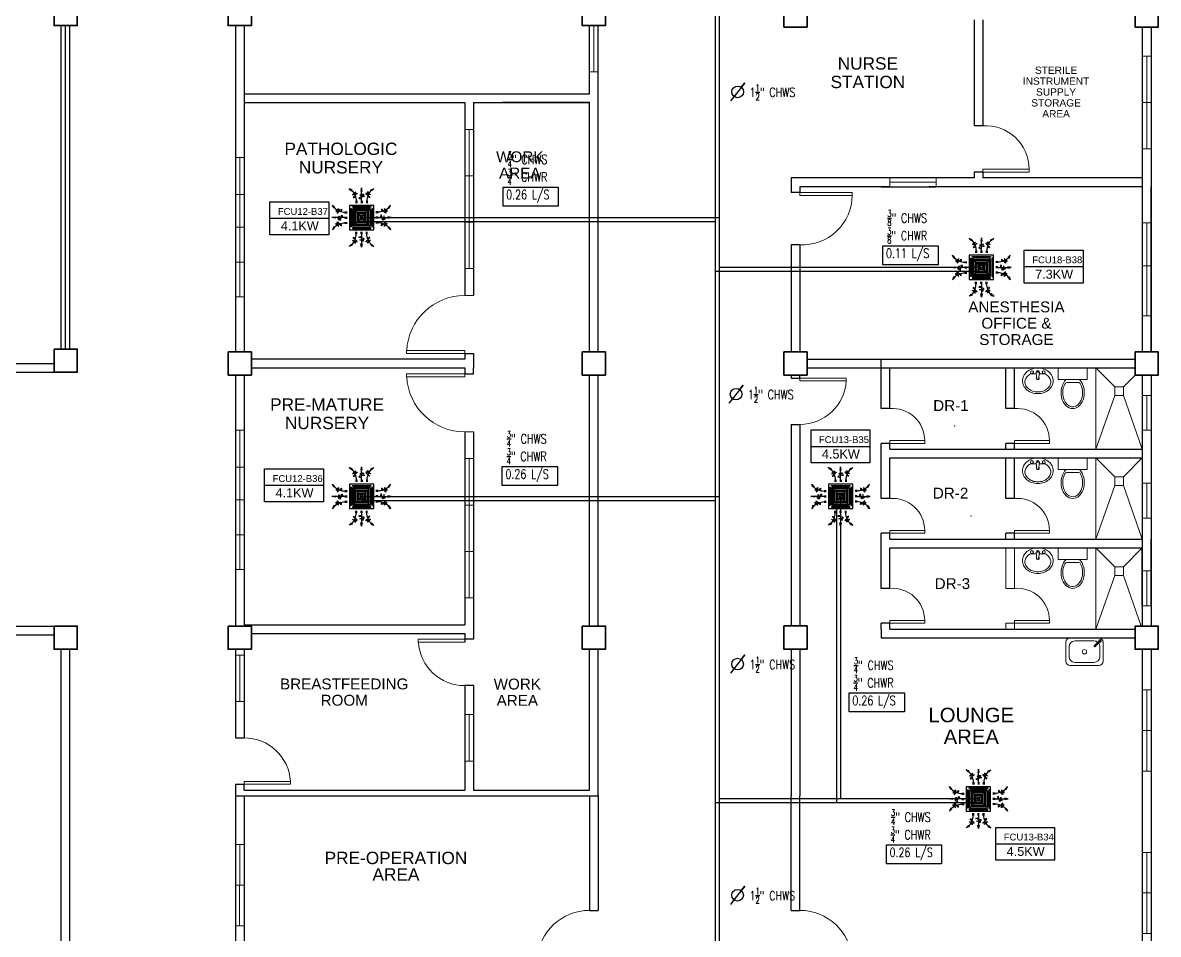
# Model space of a CAD drawing. Header units: millimetres. Extents: x 5 to 430, y 3 to 339.
# Drawn here: x 270.34 to 289.91, y 193.61 to 209.32 of the extents above; entities that cross this region are included whole.
import ezdxf

# ---------------------------------------------------------------- set-up
doc = ezdxf.new("R2010")
doc.units = ezdxf.units.MM
doc.header["$MEASUREMENT"] = 0
for name, color, linetype in [('AIR', 7, 'Continuous'), ('fcu line', 7, 'Continuous'), ('fcu return', 7, 'Continuous'), ('label', 7, 'Continuous'), ('Legends', 7, 'Continuous'), ('pipe label', 7, 'Continuous')]:
    doc.layers.add(name, color=color, linetype=linetype)
doc.styles.add('Arch-Dim', font='simplex.shx', dxfattribs={"width": 0.75})
doc.styles.get("Standard").update_dxf_attribs({"font": 'arial.ttf'})
doc.styles.add('SWISSLT175', font='swissl.ttf', dxfattribs={"height": 0.175})

# ---------------------------------------------------------------- blocks, each defined once
blk = doc.blocks.new('FCU-13000P (CASSETTE SPLIT)')
at = {"layer": 'AIR', "ltscale": 3}
for p, q in [((0, 0.523), (0, 1)), ((-0.193, 0.558), (-0.193, 0.487)), ((-0.162, 0.558), (-0.162, 0.487)), ((-0.016, 0.558), (-0.016, 0.487)), ((0.016, 0.558), (0.016, 0.487)), ((0.162, 0.558), (0.162, 0.487)), ((0.193, 0.558), (0.193, 0.487)), ((-0.523, 0), (-1, 0)), ((-0.558, 0.193), (-0.487, 0.193)), ((-0.558, 0.162), (-0.487, 0.162)), ((-0.558, 0.016), (-0.487, 0.016)), ((0.558, 0.193), (0.487, 0.193)), ((0.558, 0.162), (0.487, 0.162)), ((0.558, 0.016), (0.487, 0.016)), ((0.523, 0), (1, 0)), ((-0.558, -0.016), (-0.487, -0.016)), ((-0.558, -0.162), (-0.487, -0.162)), ((-0.558, -0.193), (-0.487, -0.193)), ((0.558, -0.016), (0.487, -0.016)), ((0.558, -0.162), (0.487, -0.162)), ((0.558, -0.193), (0.487, -0.193)), ((-0.193, -0.558), (-0.193, -0.487)), ((-0.162, -0.558), (-0.162, -0.487)), ((-0.016, -0.558), (-0.016, -0.487)), ((0, -0.523), (0, -1)), ((0.016, -0.558), (0.016, -0.487)), ((0.162, -0.558), (0.162, -0.487)), ((0.193, -0.558), (0.193, -0.487))]:
    blk.add_line(p, q, dxfattribs=at)
at = {"layer": 'AIR'}
for p, q in [((0.295, -0.295), (-0.295, 0.295)), ((0.295, 0.295), (-0.295, -0.295))]:
    blk.add_line(p, q, dxfattribs=at)
at = {"layer": 'AIR', "ltscale": 3}
for points in [[(-0.335, 0.895), (-0.311, 0.932), (-0.416, 0.973)], [(-0.022, 0.89), (0.022, 0.89), (0, 1)], [(0.335, 0.895), (0.311, 0.932), (0.416, 0.973)], [(-0.895, 0.335), (-0.932, 0.311), (-0.973, 0.416)], [(0.895, 0.335), (0.932, 0.311), (0.973, 0.416)], [(-0.89, 0.022), (-0.89, -0.022), (-1, 0)], [(0.89, 0.022), (0.89, -0.022), (1, 0)], [(-0.895, -0.335), (-0.932, -0.311), (-0.973, -0.416)], [(0.895, -0.335), (0.932, -0.311), (0.973, -0.416)], [(-0.335, -0.895), (-0.311, -0.932), (-0.416, -0.973)], [(-0.022, -0.89), (0.022, -0.89), (0, -1)], [(0.335, -0.895), (0.311, -0.932), (0.416, -0.973)]]:
    blk.add_lwpolyline(points, close=True, dxfattribs=at)
at = {"layer": 'AIR'}
for points in [[(-0.323, 0.914, -0.171809), (-0.178, 0.558), (-0.178, 0.522)], [(0.323, 0.914, 0.171809), (0.178, 0.558), (0.178, 0.522)], [(-0.914, 0.323, 0.171809), (-0.558, 0.178), (-0.522, 0.178)], [(0.914, 0.323, -0.171809), (0.558, 0.178), (0.522, 0.178)], [(-0.914, -0.323, -0.171809), (-0.558, -0.178), (-0.522, -0.178)], [(0.914, -0.323, 0.171809), (0.558, -0.178), (0.522, -0.178)], [(-0.323, -0.914, 0.171809), (-0.178, -0.558), (-0.178, -0.522)], [(0.323, -0.914, -0.171809), (0.178, -0.558), (0.178, -0.522)]]:
    blk.add_lwpolyline(points, format="xyb", dxfattribs=at)
for points in [[(-0.41, -0.41), (0.41, -0.41), (0.41, 0.41), (-0.41, 0.41)], [(-0.373, 0.31), (-0.348, 0.31), (-0.348, -0.31), (-0.373, -0.31)], [(-0.31, 0.372), (0.31, 0.372), (0.31, 0.348), (-0.31, 0.348)], [(-0.26, -0.26), (0.26, -0.26), (0.26, 0.26), (-0.26, 0.26)], [(-0.21, -0.21), (0.21, -0.21), (0.21, 0.21), (-0.21, 0.21)], [(-0.16, -0.16), (0.16, -0.16), (0.16, 0.16), (-0.16, 0.16)], [(-0.11, -0.11), (0.11, -0.11), (0.11, 0.11), (-0.11, 0.11)], [(-0.06, -0.06), (0.06, -0.06), (0.06, 0.06), (-0.06, 0.06)], [(0.372, 0.31), (0.348, 0.31), (0.348, -0.31), (0.372, -0.31)], [(-0.31, -0.373), (0.31, -0.373), (0.31, -0.348), (-0.31, -0.348)]]:
    blk.add_lwpolyline(points, close=True, dxfattribs=at)
blk.add_lwpolyline([(-0.26, -0.31), (0.26, -0.31, 0.414214), (0.31, -0.26), (0.31, 0.26, 0.414214), (0.26, 0.31), (-0.26, 0.31, 0.414214), (-0.31, 0.26), (-0.31, -0.26, 0.414214)], format="xyb", close=True, dxfattribs=at)
at = {"layer": 'AIR', "ltscale": 3}
for points in [[(-0.268, 0.84), (-0.231, 0.852), (-0.134, 0.882), (-0.422, 0.704), (0.005, 0.903), (-0.358, 0.645), (-0.239, 0.678), (-0.199, 0.69)], [(0.268, 0.84), (0.231, 0.852), (0.134, 0.882), (0.422, 0.704), (-0.005, 0.903), (0.358, 0.645), (0.239, 0.678), (0.199, 0.69)], [(-0.84, 0.268), (-0.852, 0.231), (-0.882, 0.134), (-0.704, 0.422), (-0.903, -0.005), (-0.645, 0.358), (-0.678, 0.239), (-0.69, 0.199)], [(0.84, 0.268), (0.852, 0.231), (0.882, 0.134), (0.704, 0.422), (0.903, -0.005), (0.645, 0.358), (0.678, 0.239), (0.69, 0.199)], [(-0.84, -0.268), (-0.852, -0.231), (-0.882, -0.134), (-0.704, -0.422), (-0.903, 0.005), (-0.645, -0.358), (-0.678, -0.239), (-0.69, -0.199)], [(0.84, -0.268), (0.852, -0.231), (0.882, -0.134), (0.704, -0.422), (0.903, 0.005), (0.645, -0.358), (0.678, -0.239), (0.69, -0.199)], [(-0.268, -0.84), (-0.231, -0.852), (-0.134, -0.882), (-0.422, -0.704), (0.005, -0.903), (-0.358, -0.645), (-0.239, -0.678), (-0.199, -0.69)], [(0.268, -0.84), (0.231, -0.852), (0.134, -0.882), (0.422, -0.704), (-0.005, -0.903), (0.358, -0.645), (0.239, -0.678), (0.199, -0.69)]]:
    blk.add_open_spline(points, degree=3, knots=[0.0032834, 0.0032834, 0.0032834, 0.0032834, 0.0712567, 0.1924075, 0.3347111, 0.5062145, 0.5813292, 0.5813292, 0.5813292, 0.5813292], dxfattribs=at)
for points in [[(0, 0.8), (0.077, 0.776), (-0.058, 0.755), (0.098, 0.718), (-0.087, 0.663), (0, 0.631)], [(-0.8, 0), (-0.776, -0.077), (-0.755, 0.058), (-0.718, -0.098), (-0.663, 0.087), (-0.631, 0)], [(0.8, 0), (0.776, -0.077), (0.755, 0.058), (0.718, -0.098), (0.663, 0.087), (0.631, 0)], [(0, -0.8), (0.077, -0.776), (-0.058, -0.755), (0.098, -0.718), (-0.087, -0.663), (0, -0.631)]]:
    blk.add_spline(points, degree=3, dxfattribs=at)
for points in [[(-0.416, 0.973), (-0.335, 0.895), (-0.311, 0.932)], [(0, 1), (-0.022, 0.89), (0.022, 0.89)], [(0.416, 0.973), (0.335, 0.895), (0.311, 0.932)], [(-0.973, 0.416), (-0.895, 0.335), (-0.932, 0.311)], [(0.973, 0.416), (0.895, 0.335), (0.932, 0.311)], [(-1, 0), (-0.89, 0.022), (-0.89, -0.022)], [(1, 0), (0.89, 0.022), (0.89, -0.022)], [(-0.973, -0.416), (-0.895, -0.335), (-0.932, -0.311)], [(0.973, -0.416), (0.895, -0.335), (0.932, -0.311)], [(-0.416, -0.973), (-0.335, -0.895), (-0.311, -0.932)], [(0, -1), (-0.022, -0.89), (0.022, -0.89)], [(0.416, -0.973), (0.335, -0.895), (0.311, -0.932)]]:
    blk.add_solid(points, dxfattribs=at)

msp = doc.modelspace()

# ---------------------------------------------------------------- linework, layer by layer
at = {"color": 8, "lineweight": 25}
for p, q in [((286.731, 209.369), (286.731, 207.544)), ((286.881, 209.369), (286.881, 207.544)), ((271.006, 203.695), (271.006, 209.272)), ((271.081, 203.695), (271.081, 209.272)), ((271.156, 203.695), (271.156, 209.272)), ((274.006, 209.272), (274.006, 207.944)), ((274.156, 209.272), (274.156, 208.094)), ((280.106, 208.094), (280.106, 209.272)), ((280.256, 207.944), (280.256, 209.272)), ((289.631, 209.246), (289.631, 203.646)), ((289.781, 209.246), (289.781, 203.646)), ((274.156, 208.094), (280.106, 208.094)), ((274.156, 208.094), (274.156, 207.944)), ((274.006, 207.944), (274.006, 203.646)), ((274.156, 207.944), (277.956, 207.944)), ((274.156, 207.944), (274.156, 203.646)), ((277.956, 207.944), (277.956, 204.619)), ((278.106, 207.944), (280.106, 207.944)), ((278.106, 207.944), (278.106, 204.619)), ((280.106, 207.944), (278.606, 207.944)), ((280.106, 203.647), (280.106, 207.944)), ((280.256, 203.647), (280.256, 207.944)), ((286.881, 207.544), (286.731, 207.544)), ((283.581, 206.644), (283.581, 206.394)), ((285.281, 206.644), (283.581, 206.644)), ((286.081, 206.644), (285.131, 206.644)), ((286.731, 206.644), (285.957, 206.644)), ((286.731, 206.744), (286.731, 206.644)), ((286.881, 206.744), (286.731, 206.744)), ((286.881, 206.744), (286.881, 206.644)), ((289.631, 206.644), (286.881, 206.644)), ((283.731, 206.494), (283.731, 206.394)), ((285.281, 206.494), (283.731, 206.494)), ((285.131, 206.494), (286.081, 206.494)), ((289.631, 206.494), (285.957, 206.494)), ((289.781, 203.646), (289.781, 206.494)), ((283.731, 206.394), (283.581, 206.394)), ((283.581, 205.494), (283.581, 203.646)), ((283.731, 205.494), (283.581, 205.494)), ((283.731, 205.494), (283.731, 203.646)), ((289.631, 204.531), (289.631, 203.646)), ((289.781, 204.531), (289.781, 203.646)), ((277.956, 203.519), (274.281, 203.519)), ((277.956, 203.619), (277.956, 203.519)), ((277.956, 203.619), (278.106, 203.619)), ((278.106, 203.619), (278.106, 203.519)), ((278.106, 203.519), (278.106, 203.369)), ((285.131, 203.369), (285.131, 203.519)), ((261.556, 203.295), (270.881, 203.295)), ((266.418, 203.445), (270.881, 203.445)), ((274.281, 203.369), (277.956, 203.369)), ((277.956, 203.369), (277.956, 203.269)), ((278.106, 203.269), (278.106, 203.369)), ((285.131, 203.369), (285.281, 203.369)), ((285.131, 202.669), (285.131, 203.369)), ((285.281, 202.669), (285.281, 203.369)), ((287.281, 202.669), (287.281, 203.369)), ((287.431, 202.669), (287.431, 203.369)), ((274.006, 203.246), (274.006, 198.92)), ((274.156, 203.246), (274.156, 198.944)), ((277.956, 203.269), (278.106, 203.269)), ((280.106, 198.92), (280.106, 203.247)), ((280.256, 198.92), (280.256, 203.247)), ((283.581, 203.246), (283.581, 203.196)), ((283.581, 203.196), (283.731, 203.196)), ((283.731, 203.196), (283.731, 203.246)), ((289.631, 203.246), (289.631, 198.921)), ((289.631, 203.246), (289.631, 198.921)), ((289.781, 203.246), (289.781, 198.921)), ((283.581, 202.396), (283.581, 198.922)), ((283.581, 202.396), (283.731, 202.396)), ((283.731, 202.396), (283.731, 198.922)), ((277.956, 202.269), (277.956, 198.944)), ((278.106, 202.269), (278.106, 198.944)), ((289.781, 202.296), (289.781, 199.871)), ((285.131, 201.119), (285.131, 202.069)), ((285.281, 201.969), (285.281, 202.069)), ((287.281, 201.969), (287.281, 202.069)), ((287.431, 201.969), (287.431, 202.069)), ((285.281, 201.119), (285.281, 201.819)), ((287.281, 201.119), (287.281, 201.819)), ((287.431, 201.119), (287.431, 201.819)), ((285.131, 199.569), (285.131, 200.519)), ((285.281, 200.419), (285.281, 200.519)), ((287.281, 200.419), (287.281, 200.519)), ((287.431, 200.419), (287.431, 200.519)), ((289.781, 199.269), (289.781, 200.419)), ((285.281, 199.569), (285.281, 200.269)), ((289.631, 199.269), (289.631, 200.269)), ((261.556, 198.92), (270.881, 198.92)), ((274.156, 198.944), (277.956, 198.944)), ((274.281, 198.794), (277.956, 198.794)), ((277.956, 198.794), (277.956, 198.644)), ((278.106, 198.944), (278.106, 198.794)), ((278.106, 198.794), (278.106, 198.694)), ((285.131, 198.869), (285.131, 198.969)), ((285.131, 198.869), (285.131, 198.719)), ((285.281, 198.869), (285.281, 198.969)), ((266.418, 198.77), (270.881, 198.77)), ((278.106, 198.694), (277.956, 198.694)), ((271.006, 192.92), (271.006, 198.52)), ((271.156, 192.92), (271.156, 198.52)), ((274.006, 198.52), (274.006, 196.994)), ((274.156, 198.52), (274.156, 196.994)), ((280.106, 196.294), (280.106, 198.52)), ((280.256, 196.294), (280.256, 198.52)), ((283.581, 198.522), (283.581, 195.994)), ((283.731, 198.522), (283.731, 195.994)), ((289.631, 198.521), (289.631, 196.094)), ((289.631, 198.521), (289.631, 195.994)), ((289.781, 198.521), (289.781, 192.92)), ((277.956, 197.894), (277.956, 196.094)), ((278.106, 197.894), (277.956, 197.894)), ((278.106, 197.894), (278.106, 196.094)), ((274.006, 196.994), (274.156, 196.994)), ((280.106, 196.094), (280.106, 196.294)), ((280.256, 195.994), (280.256, 196.294)), ((274.006, 196.194), (274.006, 195.994)), ((274.006, 196.194), (274.156, 196.194)), ((274.156, 196.094), (274.156, 196.194)), ((274.156, 196.094), (277.956, 196.094)), ((278.106, 196.094), (280.106, 196.094)), ((274.006, 195.994), (280.256, 195.994)), ((274.006, 195.994), (274.006, 192.92)), ((274.156, 195.994), (274.156, 192.92)), ((280.106, 195.994), (280.106, 194.02)), ((280.256, 195.994), (280.256, 194.02)), ((283.581, 194.02), (283.581, 195.994)), ((283.731, 194.02), (283.731, 195.994)), ((289.631, 195.994), (289.631, 192.92)), ((280.106, 194.02), (280.256, 194.02)), ((283.581, 194.02), (283.731, 194.02))]:
    msp.add_line(p, q, dxfattribs=at)
at = {"color": 8, "lineweight": 9}
for p, q in [((280.256, 209.272), (280.106, 209.272)), ((280.181, 209.272), (280.181, 208.472)), ((289.631, 206.644), (289.631, 209.246)), ((289.781, 208.606), (289.781, 209.246)), ((289.631, 207.945), (289.631, 208.745)), ((289.631, 208.745), (289.781, 208.745)), ((289.706, 208.745), (289.706, 207.145)), ((289.781, 208.745), (289.781, 207.145)), ((289.781, 207.406), (289.781, 208.606)), ((280.256, 208.472), (280.106, 208.472)), ((289.631, 207.945), (289.781, 207.945)), ((277.956, 206.681), (277.956, 207.481)), ((277.956, 207.481), (278.106, 207.481)), ((278.031, 207.481), (278.031, 205.081)), ((289.781, 207.406), (289.781, 206.644)), ((274.006, 206.995), (274.156, 206.995)), ((274.006, 205.795), (274.006, 206.995)), ((274.081, 204.595), (274.081, 206.995)), ((274.156, 206.995), (274.156, 204.595)), ((289.781, 207.145), (289.631, 207.145)), ((278.106, 206.681), (277.956, 206.681)), ((278.106, 206.281), (278.106, 206.681)), ((285.281, 206.494), (285.281, 206.644)), ((286.081, 206.494), (286.081, 206.644)), ((289.781, 206.644), (289.781, 206.494)), ((286.081, 206.569), (285.281, 206.569)), ((289.631, 205.731), (289.631, 206.494)), ((289.781, 205.731), (289.781, 206.494)), ((274.006, 206.357), (274.156, 206.357)), ((278.106, 206.281), (278.106, 205.881)), ((278.106, 205.881), (277.956, 205.881)), ((277.956, 205.881), (277.956, 205.081)), ((289.781, 205.87), (289.631, 205.87)), ((289.631, 205.87), (289.631, 204.27)), ((289.706, 205.87), (289.706, 204.27)), ((289.781, 205.07), (289.781, 205.87)), ((274.006, 205.795), (274.006, 204.595)), ((274.006, 205.795), (274.156, 205.795)), ((289.631, 204.531), (289.631, 205.731)), ((289.781, 204.531), (289.781, 205.731)), ((274.006, 205.195), (274.156, 205.195)), ((277.956, 205.081), (278.106, 205.081)), ((289.631, 205.131), (289.781, 205.131)), ((274.156, 204.595), (274.006, 204.595)), ((277.956, 204.619), (278.106, 204.619)), ((289.631, 204.27), (289.781, 204.27)), ((287.816, 203.171), (287.803, 203.293)), ((287.845, 203.171), (287.859, 203.293)), ((288.181, 203.169), (288.181, 203.369)), ((288.181, 203.369), (288.681, 203.369)), ((288.681, 203.369), (288.681, 203.169)), ((288.831, 201.969), (288.831, 203.369)), ((289.156, 203.044), (288.831, 203.369)), ((287.855, 203.267), (287.958, 203.267)), ((288.681, 203.169), (288.181, 203.169)), ((288.522, 203.119), (288.341, 203.119)), ((289.306, 203.044), (289.508, 203.246)), ((289.631, 202.369), (289.631, 203.246)), ((289.781, 202.369), (289.781, 203.246)), ((289.781, 203.246), (289.781, 202.896)), ((289.156, 202.894), (288.831, 201.969)), ((289.306, 202.894), (289.631, 201.969)), ((289.781, 202.896), (289.631, 202.896)), ((289.631, 202.896), (289.631, 202.296)), ((289.706, 202.896), (289.706, 202.296)), ((289.631, 202.369), (289.631, 201.969)), ((289.781, 202.369), (289.781, 201.969)), ((274.006, 202.295), (274.156, 202.295)), ((274.006, 201.095), (274.006, 202.295)), ((274.081, 199.895), (274.081, 202.295)), ((274.156, 202.295), (274.156, 199.895)), ((278.106, 202.269), (277.956, 202.269)), ((289.631, 202.296), (289.781, 202.296)), ((289.781, 200.819), (289.781, 201.969)), ((277.956, 201.006), (277.956, 201.806)), ((277.956, 201.806), (278.106, 201.806)), ((278.031, 201.806), (278.031, 199.406)), ((287.816, 201.621), (287.803, 201.743)), ((287.845, 201.621), (287.859, 201.743)), ((287.855, 201.717), (287.958, 201.717)), ((288.181, 201.619), (288.181, 201.819)), ((288.181, 201.819), (288.681, 201.819)), ((288.681, 201.819), (288.681, 201.619)), ((288.831, 200.419), (288.831, 201.819)), ((289.156, 201.494), (288.831, 201.819)), ((289.306, 201.494), (289.631, 201.819)), ((289.631, 200.819), (289.631, 201.819)), ((274.006, 201.657), (274.156, 201.657)), ((288.681, 201.619), (288.181, 201.619)), ((288.522, 201.569), (288.341, 201.569)), ((289.156, 201.344), (288.831, 200.419)), ((289.306, 201.344), (289.631, 200.419)), ((289.781, 201.383), (289.631, 201.383)), ((289.631, 201.383), (289.631, 200.783)), ((289.706, 200.783), (289.706, 201.383)), ((289.781, 201.083), (289.781, 201.383)), ((274.006, 201.095), (274.006, 199.895)), ((274.006, 201.095), (274.156, 201.095)), ((278.106, 201.006), (277.956, 201.006)), ((278.106, 200.606), (278.106, 201.006)), ((289.631, 200.819), (289.631, 200.419)), ((289.631, 200.783), (289.781, 200.783)), ((289.781, 200.819), (289.781, 200.419)), ((278.106, 200.606), (278.106, 200.206)), ((274.006, 200.495), (274.156, 200.495)), ((278.106, 200.206), (277.956, 200.206)), ((277.956, 200.206), (277.956, 199.406)), ((287.281, 199.569), (287.281, 200.269)), ((287.431, 199.569), (287.431, 200.269)), ((287.816, 200.071), (287.803, 200.193)), ((287.845, 200.071), (287.859, 200.193)), ((287.855, 200.167), (287.958, 200.167)), ((288.181, 200.069), (288.181, 200.269)), ((288.181, 200.269), (288.681, 200.269)), ((288.681, 200.269), (288.681, 200.069)), ((288.831, 198.869), (288.831, 200.269)), ((289.156, 199.944), (288.831, 200.269)), ((289.306, 199.944), (289.631, 200.269)), ((288.681, 200.069), (288.181, 200.069)), ((288.522, 200.019), (288.341, 200.019)), ((274.156, 199.895), (274.006, 199.895)), ((289.156, 199.794), (288.831, 198.869)), ((289.306, 199.794), (289.613, 198.921)), ((289.781, 199.871), (289.631, 199.871)), ((289.706, 199.871), (289.706, 199.271)), ((289.781, 199.271), (289.781, 199.871)), ((289.781, 199.269), (289.781, 199.869)), ((277.956, 199.406), (278.106, 199.406)), ((289.631, 198.921), (289.631, 199.271)), ((289.631, 199.271), (289.781, 199.271)), ((289.631, 199.269), (289.631, 198.921)), ((289.781, 199.269), (289.781, 198.921)), ((274.156, 198.92), (274.156, 198.944)), ((287.281, 198.869), (287.281, 198.969)), ((287.431, 198.869), (287.431, 198.969)), ((274.156, 198.42), (274.006, 198.42)), ((274.006, 198.42), (274.006, 197.62)), ((274.081, 197.62), (274.081, 198.42)), ((274.156, 198.52), (274.156, 198.42)), ((289.781, 197.821), (289.631, 197.821)), ((289.706, 196.421), (289.706, 197.821)), ((274.006, 197.62), (274.156, 197.62)), ((278.106, 197.394), (277.956, 197.394)), ((277.956, 197.394), (277.956, 196.594)), ((278.031, 196.594), (278.031, 197.394)), ((289.631, 197.121), (289.781, 197.121)), ((277.956, 196.594), (278.106, 196.594)), ((289.631, 196.421), (289.781, 196.421)), ((274.156, 195.157), (274.008, 195.157)), ((274.008, 195.157), (274.008, 193.757)), ((274.082, 195.157), (274.078, 193.757)), ((274.156, 194.457), (274.156, 195.157)), ((289.631, 195.02), (289.781, 195.02)), ((289.706, 195.02), (289.706, 193.62)), ((274.156, 194.457), (274.008, 194.457)), ((289.631, 194.32), (289.781, 194.32)), ((274.008, 193.757), (274.154, 193.756)), ((289.781, 193.62), (289.631, 193.62))]:
    msp.add_line(p, q, dxfattribs=at)
at = {"color": 8, "lineweight": 13}
for p, q in [((276.956, 203.619), (276.956, 203.669)), ((276.956, 203.669), (277.956, 203.669)), ((277.956, 203.669), (277.956, 203.619)), ((277.956, 203.619), (276.956, 203.619)), ((277.956, 203.269), (276.956, 203.269)), ((276.956, 203.269), (276.956, 203.219)), ((276.956, 203.219), (277.956, 203.219)), ((277.956, 203.219), (277.956, 203.269)), ((283.731, 203.196), (283.731, 203.146)), ((283.731, 203.196), (284.531, 203.196)), ((284.531, 203.146), (283.731, 203.146)), ((284.531, 203.196), (284.531, 203.146)), ((277.956, 198.694), (277.156, 198.694)), ((277.156, 198.694), (277.156, 198.644)), ((277.156, 198.644), (277.956, 198.644)), ((274.956, 196.244), (274.156, 196.244)), ((274.156, 196.194), (274.156, 196.244)), ((274.956, 196.194), (274.956, 196.244)), ((274.156, 196.194), (274.956, 196.194))]:
    msp.add_line(p, q, dxfattribs=at)
at = {"color": 8, "lineweight": 25, "ltscale": 0.3}
for p, q in [((283.856, 203.519), (289.506, 203.519)), ((285.131, 203.519), (289.506, 203.519)), ((283.856, 203.369), (285.131, 203.369)), ((285.281, 203.369), (287.531, 203.369)), ((285.281, 203.369), (287.531, 203.369)), ((287.431, 203.369), (289.506, 203.369)), ((287.431, 203.369), (289.506, 203.369)), ((285.281, 201.969), (287.531, 201.969)), ((287.431, 201.969), (289.631, 201.969)), ((285.281, 201.819), (287.531, 201.819)), ((287.431, 201.819), (289.631, 201.819)), ((285.281, 200.419), (287.531, 200.419)), ((287.431, 200.419), (289.631, 200.419)), ((285.281, 200.269), (287.531, 200.269)), ((287.431, 200.269), (289.631, 200.269)), ((285.281, 198.869), (287.531, 198.869)), ((287.431, 198.869), (289.506, 198.869)), ((285.131, 198.719), (289.506, 198.719))]:
    msp.add_line(p, q, dxfattribs=at)
at = {"color": 8, "lineweight": 25, "ltscale": 0.4}
for p, q in [((285.281, 202.669), (285.131, 202.669)), ((287.431, 202.669), (287.281, 202.669)), ((285.281, 202.069), (285.131, 202.069)), ((287.431, 202.069), (287.281, 202.069)), ((285.281, 201.119), (285.131, 201.119)), ((287.431, 201.119), (287.281, 201.119)), ((285.281, 200.519), (285.131, 200.519)), ((287.431, 200.519), (287.281, 200.519)), ((285.281, 199.569), (285.131, 199.569)), ((285.281, 198.969), (285.131, 198.969))]:
    msp.add_line(p, q, dxfattribs=at)
at = {"color": 8, "lineweight": 9, "ltscale": 0.4}
for p, q in [((287.431, 199.569), (287.281, 199.569)), ((287.431, 198.969), (287.281, 198.969)), ((288.314, 198.314), (288.314, 198.644)), ((288.389, 198.719), (288.879, 198.719)), ((288.469, 198.664), (288.799, 198.664)), ((288.895, 198.672), (288.803, 198.581)), ((288.907, 198.659), (288.816, 198.568)), ((288.954, 198.644), (288.954, 198.314)), ((288.369, 198.394), (288.369, 198.564)), ((288.899, 198.564), (288.899, 198.394)), ((288.879, 198.239), (288.389, 198.239)), ((288.799, 198.294), (288.469, 198.294))]:
    msp.add_line(p, q, dxfattribs=at)
at = {"color": 8, "lineweight": 35}
for points in [[(270.881, 209.672), (271.281, 209.672), (271.281, 209.272), (270.881, 209.272)], [(273.881, 209.672), (274.281, 209.672), (274.281, 209.272), (273.881, 209.272)], [(279.981, 209.672), (280.381, 209.672), (280.381, 209.272), (279.981, 209.272)], [(283.456, 209.646), (283.856, 209.646), (283.856, 209.246), (283.456, 209.246)], [(289.506, 209.646), (289.906, 209.646), (289.906, 209.246), (289.506, 209.246)], [(270.881, 203.695), (271.281, 203.695), (271.281, 203.295), (270.881, 203.295)], [(273.881, 203.646), (274.281, 203.646), (274.281, 203.246), (273.881, 203.246)], [(279.981, 203.647), (280.381, 203.647), (280.381, 203.247), (279.981, 203.247)], [(283.456, 203.646), (283.856, 203.646), (283.856, 203.246), (283.456, 203.246)], [(289.506, 203.646), (289.906, 203.646), (289.906, 203.246), (289.506, 203.246)], [(270.881, 198.92), (271.281, 198.92), (271.281, 198.52), (270.881, 198.52)], [(273.881, 198.92), (274.281, 198.92), (274.281, 198.52), (273.881, 198.52)], [(279.981, 198.92), (280.381, 198.92), (280.381, 198.52), (279.981, 198.52)], [(283.456, 198.922), (283.856, 198.922), (283.856, 198.522), (283.456, 198.522)], [(289.506, 198.921), (289.906, 198.921), (289.906, 198.521), (289.506, 198.521)]]:
    msp.add_lwpolyline(points, close=True, dxfattribs=at)
at = {"color": 8, "lineweight": 9}
for points in [[(280.106, 209.272), (280.256, 209.272), (280.256, 208.472), (280.106, 208.472)], [(289.631, 208.745), (289.781, 208.745), (289.781, 207.145), (289.631, 207.145)], [(277.956, 207.481), (278.106, 207.481), (278.106, 205.081), (277.956, 205.081)], [(274.006, 204.595), (274.006, 206.995), (274.156, 206.995), (274.156, 204.595)], [(274.006, 206.995), (274.156, 206.995), (274.156, 204.595), (274.006, 204.595)], [(285.281, 206.644), (286.081, 206.644), (286.081, 206.494), (285.281, 206.494)], [(289.631, 205.87), (289.781, 205.87), (289.781, 204.27), (289.631, 204.27)], [(289.631, 202.896), (289.781, 202.896), (289.781, 202.296), (289.631, 202.296)], [(274.006, 199.895), (274.006, 202.295), (274.156, 202.295), (274.156, 199.895)], [(274.006, 202.295), (274.156, 202.295), (274.156, 199.895), (274.006, 199.895)], [(277.956, 201.806), (278.106, 201.806), (278.106, 199.406), (277.956, 199.406)], [(289.631, 201.383), (289.781, 201.383), (289.781, 200.783), (289.631, 200.783)], [(289.631, 199.871), (289.781, 199.871), (289.781, 199.271), (289.631, 199.271)], [(274.006, 198.42), (274.156, 198.42), (274.156, 197.62), (274.006, 197.62)], [(289.631, 197.821), (289.781, 197.821), (289.781, 196.421), (289.631, 196.421)], [(277.956, 197.394), (278.106, 197.394), (278.106, 196.594), (277.956, 196.594)], [(274.008, 195.157), (274.154, 195.157), (274.154, 193.756), (274.008, 193.756)], [(289.631, 195.02), (289.781, 195.02), (289.781, 193.62), (289.631, 193.62)]]:
    msp.add_lwpolyline(points, close=True, dxfattribs=at)
at = {"color": 8, "lineweight": 13, "ltscale": 0.03}
for points in [[(286.881, 206.744), (286.881, 206.794), (287.681, 206.794), (287.681, 206.744)], [(283.731, 206.394), (283.731, 206.344), (284.631, 206.344), (284.631, 206.394)], [(285.281, 202.069), (285.281, 202.119), (285.881, 202.119), (285.881, 202.069)], [(287.431, 202.069), (287.431, 202.119), (288.031, 202.119), (288.031, 202.069)], [(285.281, 200.519), (285.281, 200.569), (285.881, 200.569), (285.881, 200.519)], [(287.431, 200.519), (287.431, 200.569), (288.031, 200.569), (288.031, 200.519)], [(285.281, 198.969), (285.281, 199.019), (285.881, 199.019), (285.881, 198.969)], [(287.431, 198.969), (287.431, 199.019), (288.031, 199.019), (288.031, 198.969)]]:
    msp.add_lwpolyline(points, close=True, dxfattribs=at)
at = {"color": 8, "lineweight": 9}
for points in [[(288.096, 203.148, -0.11576), (288.077, 203.065, -0.104047), (288.018, 202.992, -0.090875), (287.934, 202.944, -0.083344), (287.831, 202.927, -0.083344), (287.727, 202.944, -0.090875), (287.644, 202.992, -0.104047), (287.585, 203.065, -0.11576), (287.566, 203.148, -0.11576), (287.585, 203.23, -0.104047), (287.644, 203.304, -0.090875), (287.727, 203.351, -0.083344), (287.831, 203.369, -0.083344), (287.934, 203.351, -0.090875), (288.018, 203.304, -0.104047), (288.077, 203.23, -0.11576)], [(288.096, 201.598, -0.11576), (288.077, 201.515, -0.104047), (288.018, 201.442, -0.090875), (287.934, 201.394, -0.083344), (287.831, 201.377, -0.083344), (287.727, 201.394, -0.090875), (287.644, 201.442, -0.104047), (287.585, 201.515, -0.11576), (287.566, 201.598, -0.11576), (287.585, 201.68, -0.104047), (287.644, 201.754, -0.090875), (287.727, 201.801, -0.083344), (287.831, 201.819, -0.083344), (287.934, 201.801, -0.090875), (288.018, 201.754, -0.104047), (288.077, 201.68, -0.11576)], [(288.096, 200.048, -0.11576), (288.077, 199.965, -0.104047), (288.018, 199.892, -0.090875), (287.934, 199.844, -0.083344), (287.831, 199.827, -0.083344), (287.727, 199.844, -0.090875), (287.644, 199.892, -0.104047), (287.585, 199.965, -0.11576), (287.566, 200.048, -0.11576), (287.585, 200.13, -0.104047), (287.644, 200.204, -0.090875), (287.727, 200.251, -0.083344), (287.831, 200.269, -0.083344), (287.934, 200.251, -0.090875), (288.018, 200.204, -0.104047), (288.077, 200.13, -0.11576)]]:
    msp.add_lwpolyline(points, format="xyb", close=True, dxfattribs=at)
for points in [[(288.053, 203.127, -0.124838), (288.038, 203.064, -0.105788), (287.988, 203.007, -0.086697), (287.919, 202.97, -0.076776), (287.831, 202.957, -0.076776), (287.743, 202.97, -0.086697), (287.674, 203.007, -0.105788), (287.624, 203.064, -0.124838), (287.608, 203.127, -0.124838), (287.624, 203.189, -0.105788), (287.674, 203.247, -0.040067), (287.704, 203.267), (287.807, 203.267, -0.040067)], [(288.053, 201.577, -0.124838), (288.038, 201.514, -0.105788), (287.988, 201.457, -0.086697), (287.919, 201.42, -0.076776), (287.831, 201.407, -0.076776), (287.743, 201.42, -0.086697), (287.674, 201.457, -0.105788), (287.624, 201.514, -0.124838), (287.608, 201.577, -0.124838), (287.624, 201.639, -0.105788), (287.674, 201.697, -0.040067), (287.704, 201.717), (287.807, 201.717, -0.040067)], [(288.053, 200.027, -0.124838), (288.038, 199.964, -0.105788), (287.988, 199.907, -0.086697), (287.919, 199.87, -0.076776), (287.831, 199.857, -0.076776), (287.743, 199.87, -0.086697), (287.674, 199.907, -0.105788), (287.624, 199.964, -0.124838), (287.608, 200.027, -0.124838), (287.624, 200.089, -0.105788), (287.674, 200.147, -0.040067), (287.704, 200.167), (287.807, 200.167, -0.040067)]]:
    msp.add_lwpolyline(points, format="xyb", dxfattribs=at)
at = {"color": 8, "lineweight": 9, "ltscale": 0.03}
for points in [[(289.306, 203.044), (289.156, 203.044), (289.156, 202.894), (289.306, 202.894)], [(289.306, 201.494), (289.156, 201.494), (289.156, 201.344), (289.306, 201.344)], [(289.306, 199.944), (289.156, 199.944), (289.156, 199.794), (289.306, 199.794)]]:
    msp.add_lwpolyline(points, close=True, dxfattribs=at)
at = {"color": 8, "lineweight": 9}
for centre, radius in [((287.729, 203.296), 0.0255), ((287.831, 203.302), 0.0095), ((287.933, 203.296), 0.0255), ((287.729, 201.746), 0.0255), ((287.831, 201.752), 0.0095), ((287.933, 201.746), 0.0255), ((287.729, 200.196), 0.0255), ((287.831, 200.202), 0.0095), ((287.933, 200.196), 0.0255)]:
    msp.add_circle(centre, radius, dxfattribs=at)
at = {"color": 8, "lineweight": 9, "ltscale": 0.4}
msp.add_circle((288.634, 198.479), 0.0375, dxfattribs=at)
at = {"color": 8, "lineweight": 13, "ltscale": 0.03}
for centre, radius, start, end in [((286.929, 206.794), 0.752, 0, 93.6952), ((283.78, 206.344), 0.851, 266.7268, 0), ((285.329, 202.119), 0.552, 0, 94.9791), ((287.479, 202.119), 0.552, 0, 94.9791), ((285.329, 200.569), 0.552, 0, 94.9791), ((287.479, 200.569), 0.552, 0, 94.9791), ((285.329, 199.019), 0.552, 0, 94.9791), ((287.479, 199.019), 0.552, 0, 94.9791)]:
    msp.add_arc(centre, radius, start, end, dxfattribs=at)
at = {"color": 8, "lineweight": 13}
for centre, radius, start, end in [((277.956, 203.619), 1, 90, 177.134), ((277.956, 203.269), 1, 182.866, 270), ((283.731, 203.196), 0.8, 270, 356.4167), ((277.956, 198.694), 0.8, 183.5833, 270), ((274.156, 196.194), 0.8, 3.5833, 90), ((280.106, 193.12), 0.9, 90, 176.8153), ((283.731, 193.12), 0.9, 3.1847, 90)]:
    msp.add_arc(centre, radius, start, end, dxfattribs=at)
at = {"color": 8, "lineweight": 9}
for centre, radius, start, end in [((287.831, 203.296), 0.028, 353.7545, 186.2455), ((287.831, 203.194), 0.025, 138.7978, 233.6932), ((287.831, 203.265), 0.0948, 261.2026, 278.7974), ((287.831, 203.194), 0.025, 251.3793, 288.6207), ((287.831, 203.194), 0.025, 306.3068, 41.2022), ((287.85, 203.066), 0.228, 52.6185, 61.7963), ((287.878, 203.103), 0.181, 28.4636, 52.6185), ((287.922, 203.127), 0.131, 0, 28.4636), ((288.341, 203.069), 0.05, 90, 151.9916), ((288.522, 203.069), 0.05, 28.1501, 90), ((287.831, 201.746), 0.028, 353.7545, 186.2455), ((287.85, 201.516), 0.228, 52.6185, 61.7963), ((287.831, 201.644), 0.025, 138.7978, 233.6932), ((287.831, 201.715), 0.0948, 261.2026, 278.7974), ((287.831, 201.644), 0.025, 251.3793, 288.6207), ((287.831, 201.644), 0.025, 306.3068, 41.2022), ((287.878, 201.553), 0.181, 28.4636, 52.6185), ((287.922, 201.577), 0.131, 0, 28.4636), ((288.341, 201.519), 0.05, 90, 151.9916), ((288.522, 201.519), 0.05, 28.1501, 90), ((287.831, 200.196), 0.028, 353.7545, 186.2455), ((287.85, 199.966), 0.228, 52.6185, 61.7963), ((287.878, 200.003), 0.181, 28.4636, 52.6185), ((287.831, 200.094), 0.025, 138.7978, 233.6932), ((287.831, 200.165), 0.0948, 261.2026, 278.7974), ((287.831, 200.094), 0.025, 251.3793, 288.6207), ((287.831, 200.094), 0.025, 306.3068, 41.2022), ((287.922, 200.027), 0.131, 0, 28.4636), ((288.341, 199.969), 0.05, 90, 151.9916), ((288.522, 199.969), 0.05, 28.1501, 90)]:
    msp.add_arc(centre, radius, start, end, dxfattribs=at)
at = {"color": 8, "lineweight": 9, "ltscale": 0.4}
for centre, radius, start, end in [((288.389, 198.644), 0.075, 90, 180), ((288.469, 198.564), 0.1, 90, 180), ((288.799, 198.564), 0.1, 50.0132, 90), ((288.81, 198.574), 0.00874, 135, 315), ((288.799, 198.564), 0.1, 0, 39.9868), ((288.879, 198.644), 0.075, 0, 90), ((288.901, 198.666), 0.0217, 248.7565, 201.2435), ((288.901, 198.666), 0.0145, 262.0499, 187.9501), ((288.901, 198.666), 0.00874, 315, 135), ((288.469, 198.394), 0.1, 180, 270), ((288.799, 198.394), 0.1, 270, 0), ((288.389, 198.314), 0.075, 180, 270), ((288.879, 198.314), 0.075, 270, 0)]:
    msp.add_arc(centre, radius, start, end, dxfattribs=at)
at = {"color": 8, "lineweight": 9, "extrusion": (0, 0, -1)}
for centre in [(288.431, 202.944), (288.431, 201.394), (288.431, 199.844)]:
    msp.add_ellipse(centre, major_axis=(0, 0.275), ratio=0.727273, start_param=0.612555, end_param=5.670631, dxfattribs=at)
at = {"color": 8, "lineweight": 9}
for points in [[(288.566, 203.092), (288.574, 203.076), (288.582, 203.058), (288.609, 202.967), (288.604, 202.88), (288.546, 202.748), (288.496, 202.707), (288.398, 202.693), (288.345, 202.719), (288.271, 202.83), (288.254, 202.914), (288.269, 203.028), (288.281, 203.063), (288.296, 203.092)], [(288.566, 201.542), (288.574, 201.526), (288.582, 201.508), (288.609, 201.417), (288.604, 201.33), (288.546, 201.198), (288.496, 201.157), (288.398, 201.143), (288.345, 201.169), (288.271, 201.28), (288.254, 201.364), (288.269, 201.478), (288.281, 201.513), (288.296, 201.542)], [(288.566, 199.992), (288.574, 199.976), (288.582, 199.958), (288.609, 199.867), (288.604, 199.78), (288.546, 199.648), (288.496, 199.607), (288.398, 199.593), (288.345, 199.619), (288.271, 199.73), (288.254, 199.814), (288.269, 199.928), (288.281, 199.963), (288.296, 199.992)]]:
    msp.add_open_spline(points, degree=3, knots=[0.937253, 0.937253, 0.937253, 0.937253, 1.185372, 1.185372, 2.113864, 2.113864, 3.042356, 3.042356, 3.970847, 3.970847, 4.899339, 4.899339, 5.346062, 5.346062, 5.346062, 5.346062], dxfattribs=at)
for p in [(289.631, 208.006), (289.631, 205.131)]:
    msp.add_point(p, dxfattribs=at)
at = {"color": 8, "lineweight": 9, "ltscale": 0.3}
for p in [(286.397, 202.369), (286.681, 200.819)]:
    msp.add_point(p, dxfattribs=at)
at = {"layer": 'fcu line', "linetype": 'Continuous'}
for p, q in [((282.343, 211.172), (282.343, 191.643)), ((276.179, 205.962), (282.343, 205.962)), ((286.858, 205.102), (282.343, 205.102)), ((276.179, 201.156), (282.343, 201.156)), ((284.432, 201.156), (284.432, 195.942)), ((286.808, 195.942), (282.343, 195.942))]:
    msp.add_line(p, q, dxfattribs=at)
at = {"layer": 'fcu line'}
for p, q in [((282.783, 208.285), (282.597, 208.05)), ((282.721, 208.207), (282.783, 208.285)), ((282.597, 208.05), (282.535, 207.971)), ((282.754, 203.075), (282.569, 202.84)), ((282.692, 202.997), (282.754, 203.075)), ((282.569, 202.84), (282.507, 202.761)), ((282.782, 198.422), (282.596, 198.186)), ((282.72, 198.343), (282.782, 198.422)), ((282.596, 198.186), (282.534, 198.108)), ((282.781, 194.439), (282.596, 194.203)), ((282.719, 194.36), (282.781, 194.439)), ((282.596, 194.203), (282.534, 194.124))]:
    msp.add_line(p, q, dxfattribs=at)
for centre in [(282.659, 208.128), (282.631, 202.918), (282.658, 198.265), (282.657, 194.281)]:
    msp.add_circle(centre, 0.1, dxfattribs=at)
at = {"layer": 'fcu return', "linetype": 'Continuous'}
for p, q in [((282.273, 211.102), (282.273, 191.713)), ((276.179, 205.892), (282.273, 205.892)), ((286.858, 205.032), (282.273, 205.032)), ((284.362, 201.156), (284.362, 195.872)), ((276.179, 201.086), (282.273, 201.086)), ((286.808, 195.872), (282.273, 195.872))]:
    msp.add_line(p, q, dxfattribs=at)
at = {"layer": 'Legends', "linetype": 'Continuous', "lineweight": 25}
for p, q in [((274.601, 205.95), (275.613, 205.95)), ((287.597, 205.116), (288.61, 205.116)), ((283.923, 202.017), (284.935, 202.017)), ((274.51, 201.347), (275.523, 201.347)), ((287.107, 195.167), (288.12, 195.167))]:
    msp.add_line(p, q, dxfattribs=at)
at = {"layer": 'Legends'}
for points in [[(274.601, 206.234), (275.613, 206.234), (275.613, 205.666), (274.601, 205.666)], [(287.597, 205.4), (288.61, 205.4), (288.61, 204.832), (287.597, 204.832)], [(283.923, 202.301), (284.935, 202.301), (284.935, 201.733), (283.923, 201.733)], [(274.51, 201.631), (275.523, 201.631), (275.523, 201.063), (274.51, 201.063)], [(287.107, 195.451), (288.12, 195.451), (288.12, 194.883), (287.107, 194.883)]]:
    msp.add_lwpolyline(points, close=True, dxfattribs=at)
at = {"layer": 'pipe label', "color": 7, "linetype": 'Continuous', "lineweight": 25}
for points in [[(278.617, 206.487), (279.568, 206.487), (279.568, 206.16), (278.617, 206.16)], [(285.159, 205.476), (286.111, 205.476), (286.111, 205.149), (285.159, 205.149)], [(278.604, 201.672), (279.556, 201.672), (279.556, 201.344), (278.604, 201.344)], [(284.581, 197.767), (285.533, 197.767), (285.533, 197.44), (284.581, 197.44)], [(285.221, 195.15), (286.173, 195.15), (286.173, 194.823), (285.221, 194.823)]]:
    msp.add_lwpolyline(points, close=True, dxfattribs=at)

# ---------------------------------------------------------------- block references
at = {"layer": 'AIR', "xscale": 0.5113536813550488, "yscale": 0.5113536813550488, "zscale": 0.5113536813550488}
for p in [(276.179, 205.962), (286.858, 205.102), (276.179, 201.156), (284.432, 201.156), (286.808, 195.942)]:
    msp.add_blockref('FCU-13000P (CASSETTE SPLIT)', p, dxfattribs=at)

# ---------------------------------------------------------------- texts
at = {"layer": 'label', "color": 8, "lineweight": 9, "ltscale": 0.4, "attachment_point": 5, "style": 'SWISSLT175'}
for s, insert, char_height, line_spacing_factor in [('NURSE\\PSTATION', (284.902, 208.457), 0.2125, 0.9), ('STERILE\\PINSTRUMENT\\PSUPPLY\\PSTORAGE\\PAREA', (288.145, 208.126), 0.125, 0.9), ('PATHOLOGIC\\PNURSERY', (275.824, 206.986), 0.2125, 0.9), ('WORK\\PAREA', (278.906, 206.869), 0.1875, 0.9), ('ANESTHESIA\\POFFICE &\\PSTORAGE', (287.462, 204.139), 0.1875, 0.9), ('PRE-MATURE\\PNURSERY', (275.585, 202.579), 0.2125, 0.9), ('DR-1', (286.334, 202.721), 0.1875, 0.9), ('DR-2', (286.327, 201.211), 0.1875, 0.9), ('DR-3', (286.359, 199.651), 0.1875, 0.9), ('BREASTFEEDING\\PROOM', (275.881, 197.781), 0.1875, 0.9), ('WORK\\PAREA', (278.863, 197.78), 0.1875, 0.9), ('LOUNGE\\PAREA', (286.684, 197.2), 0.25, 0.9), ('PRE-OPERATION\\PAREA', (276.772, 194.782), 0.2125, 0.8)]:
    msp.add_mtext(s, dxfattribs=dict(at, insert=insert, char_height=char_height, line_spacing_factor=line_spacing_factor))
at = {"layer": 'Legends', "linetype": 'Continuous', "lineweight": 25, "attachment_point": 1}
for s, width, insert, char_height in [('FCU12-B37', 0.44811, (274.737, 206.125), 0.117), ('4.1KW', 0.23674, (274.788, 205.897), 0.156), ('FCU18-B38', 0.44811, (287.734, 205.291), 0.117), ('7.3KW', 0.23674, (287.784, 205.063), 0.156), ('FCU13-B35', 0.44811, (284.059, 202.193), 0.117), ('4.5KW', 0.23674, (284.11, 201.964), 0.156), ('FCU12-B36', 0.44811, (274.647, 201.522), 0.117), ('4.1KW', 0.23674, (274.697, 201.294), 0.156), ('FCU13-B34', 0.44811, (287.244, 195.342), 0.117), ('4.5KW', 0.23674, (287.294, 195.114), 0.156)]:
    msp.add_mtext_dynamic_manual_height_columns(s, width=width, gutter_width=1.011, heights=[0], dxfattribs=dict(at, insert=insert, char_height=char_height))
at = {"layer": 'pipe label', "color": 7, "linetype": 'Continuous', "lineweight": 25, "char_height": 0.16, "attachment_point": 1, "style": 'Arch-Dim'}
for s, width, insert in [('\\A1;1{\\H0.7x;\\S1/2;}" CHWS', 1.17294, (282.866, 208.255)), ('\\A1;{\\H0.7x;\\S3/4;}" CHWS', 1.17294, (278.696, 207.098)), ('\\A1;{\\H0.7x;\\S3/4;}" CHWR', 0.88035, (278.692, 206.795)), ('0.26 L/S', 0.89967, (278.671, 206.437)), ('\\A1;{\\H0.7x;\\S3/8;}" CHWS', 1.17294, (285.238, 206.087)), ('\\A1;{\\H0.7x;\\S3/8;}" CHWR', 0.88035, (285.235, 205.784)), ('0.11 L/S', 0.89967, (285.214, 205.426)), ('\\A1;1{\\H0.7x;\\S1/2;}" CHWS', 1.17294, (282.837, 203.044)), ('\\A1;{\\H0.7x;\\S3/4;}" CHWS', 1.17294, (278.683, 202.282)), ('\\A1;{\\H0.7x;\\S3/4;}" CHWR', 0.88035, (278.68, 201.979)), ('0.26 L/S', 0.89967, (278.659, 201.621)), ('\\A1;1{\\H0.7x;\\S1/2;}" CHWS', 1.17294, (282.864, 198.391)), ('\\A1;{\\H0.7x;\\S3/4;}" CHWS', 1.17294, (284.661, 198.378)), ('\\A1;{\\H0.7x;\\S3/4;}" CHWR', 0.88035, (284.657, 198.075)), ('0.26 L/S', 0.89967, (284.636, 197.717)), ('\\A1;{\\H0.7x;\\S3/4;}" CHWS', 1.17294, (285.301, 195.761)), ('\\A1;{\\H0.7x;\\S3/4;}" CHWR', 0.88035, (285.297, 195.458)), ('0.26 L/S', 0.89967, (285.276, 195.1)), ('\\A1;1{\\H0.7x;\\S1/2;}" CHWS', 1.17294, (282.864, 194.408))]:
    msp.add_mtext_dynamic_manual_height_columns(s, width=width, gutter_width=1.011, heights=[0], dxfattribs=dict(at, insert=insert))

doc.saveas('drawing.dxf')
